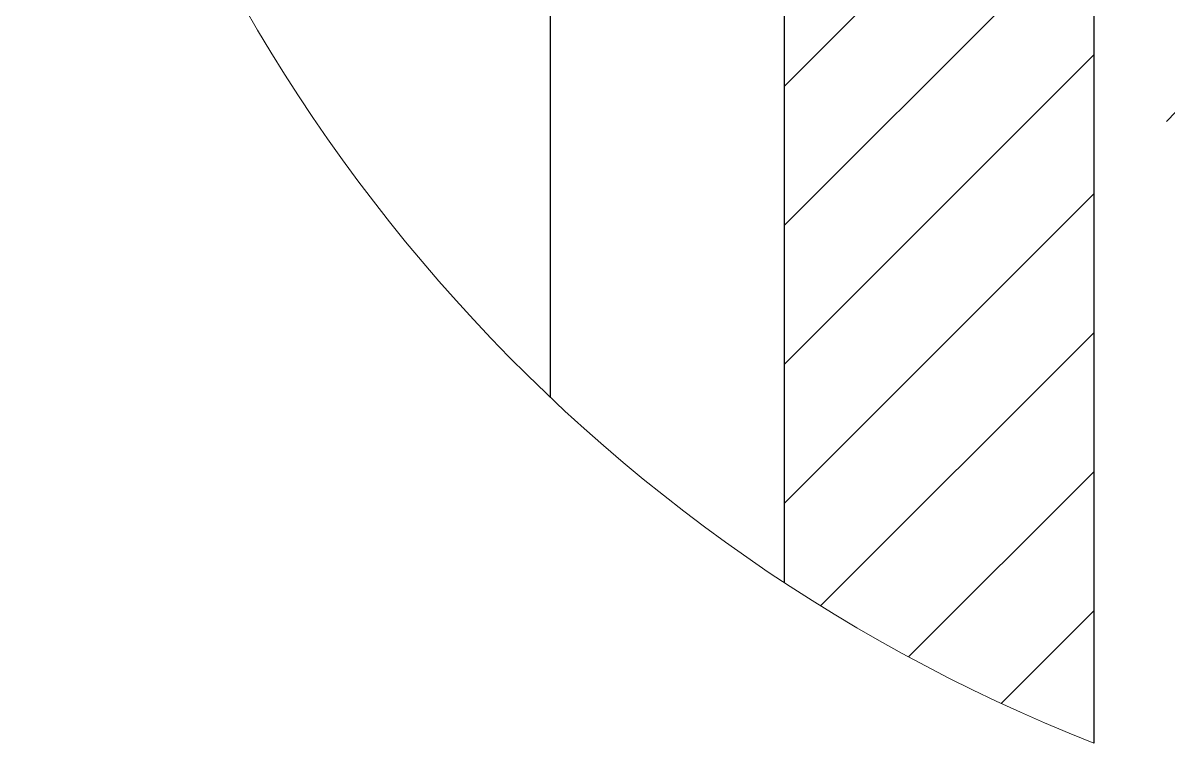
# Model space of a CAD drawing. Header units: millimetres. Extents: x 2 to 1187, y 2 to 839.
# Drawn here: x 757.72 to 794.7, y 673.58 to 696.84 of the extents above; entities that cross this region are included whole.
import ezdxf

# ---------------------------------------------------------------- set-up
doc = ezdxf.new("R2010")
doc.units = ezdxf.units.MM

# ---------------------------------------------------------------- blocks, each defined once
blk = doc.blocks.new('SW_HATCH_5')
at = {"color": 0, "linetype": 'Continuous', "lineweight": 18}
for p, q in [((-43.87, -52.85), (-51.592, -60.573)), ((-41.592, -55.063), (-51.592, -65.063)), ((-41.592, -59.553), (-51.592, -69.553)), ((-38.942, -61.393), (-39.248, -61.699)), ((-41.592, -64.043), (-51.592, -74.043)), ((-41.592, -68.533), (-50.412, -77.353)), ((-41.592, -73.023), (-47.571, -79.002)), ((-41.592, -77.513), (-44.582, -80.503))]:
    blk.add_line(p, q, dxfattribs=at)

msp = doc.modelspace()

# ---------------------------------------------------------------- linework, layer by layer
at = {"color": 7, "linetype": 'Continuous', "lineweight": 25}
for p, q in [((782.2982, 702.5121), (782.2982, 678.7645)), ((774.7484, 701.862), (774.7484, 684.7495)), ((792.2982, 701.0118), (792.2982, 673.5769))]:
    msp.add_line(p, q, dxfattribs=at)
at = {"color": 7, "linetype": 'Continuous', "lineweight": 18}
msp.add_arc((812.2981, 724.362), 54.5814, 135.29029, 248.5047, dxfattribs=at)

# ---------------------------------------------------------------- block references
msp.add_blockref('SW_HATCH_5', (833.8905, 755.3621), dxfattribs=at)

doc.saveas('drawing.dxf')
